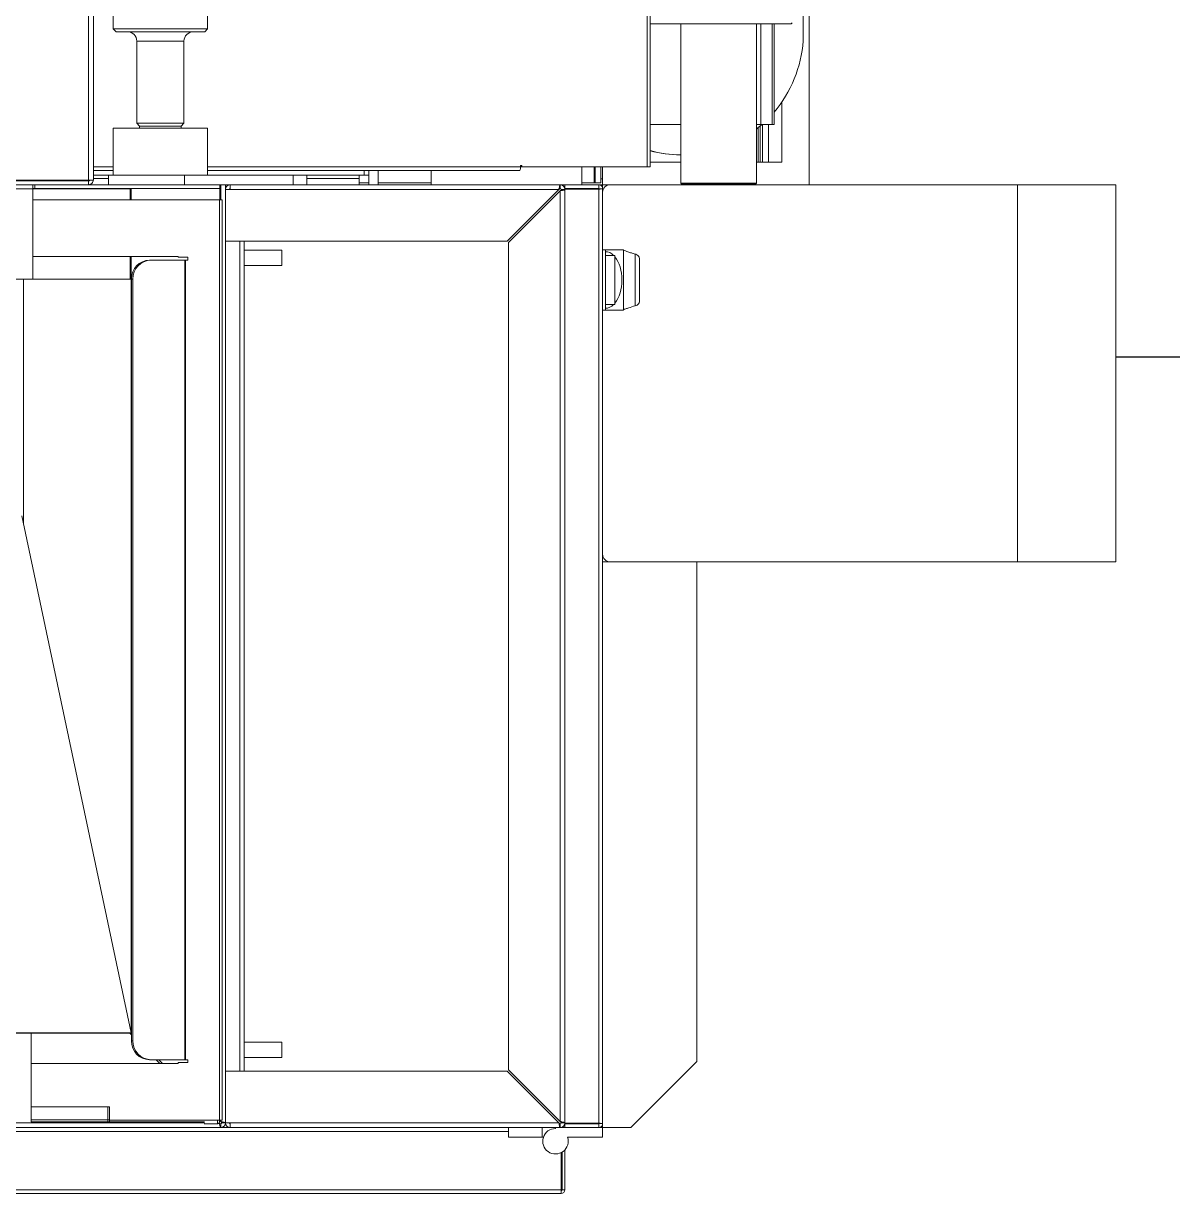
# Model space of a CAD drawing. Header units: millimetres. Extents: x 8553 to 58453, y 11523 to 43612.
# Drawn here: x 50456.1 to 50943.5, y 13649 to 14145.4 of the extents above; entities that cross this region are included whole.
import ezdxf

# ---------------------------------------------------------------- set-up
doc = ezdxf.new("R2010")
doc.units = ezdxf.units.MM
doc.layers.add('tube_steam', color=141, linetype='Continuous')

msp = doc.modelspace()

# ---------------------------------------------------------------- linework, layer by layer
at = {"linetype": 'Continuous', "lineweight": 15}
for p, q in [((50483.751, 14078.84), (50483.751, 16831.874)), ((50485.751, 16831.757), (50485.751, 14078.957)), ((50534.187, 14143.037), (50534.187, 16772.637)), ((50788.899, 15395.707), (50786.76, 14138.008)), ((50494.187, 14282.557), (50494.187, 14143.037)), ((50720.574, 14237.991), (50720.574, 14084.588)), ((50721.83, 14084.588), (50721.83, 14237.991)), ((50789.351, 14076.957), (50789.351, 14192.397)), ((50765.03, 14145.197), (50721.83, 14145.197)), ((50734.951, 14145.197), (50734.951, 14077.597)), ((50781.751, 14145.197), (50765.03, 14145.197)), ((50766.951, 14077.597), (50766.951, 14145.197)), ((50768.834, 14145.197), (50768.834, 14102.557)), ((50773.583, 14145.197), (50773.583, 14102.557)), ((50774.43, 14145.197), (50774.43, 14102.557)), ((50781.751, 14145.197), (50782.151, 14145.597)), ((50494.187, 14143.037), (50495.387, 14141.837)), ((50494.187, 14143.037), (50534.187, 14143.037)), ((50532.987, 14141.837), (50495.387, 14141.837)), ((50532.987, 14141.837), (50534.187, 14143.037)), ((50504.187, 14137.837), (50504.187, 14103.037)), ((50524.187, 14137.837), (50504.187, 14137.837)), ((50524.187, 14103.037), (50524.187, 14137.837)), ((50777.772, 14086.557), (50777.772, 14112.111)), ((50494.187, 14100.957), (50494.187, 14080.957)), ((50494.187, 14100.957), (50494.925, 14100.957)), ((50494.925, 14100.957), (50534.187, 14100.957)), ((50504.187, 14103.037), (50505.387, 14101.837)), ((50504.187, 14103.037), (50524.187, 14103.037)), ((50505.387, 14101.837), (50505.387, 14100.957)), ((50522.987, 14101.837), (50505.387, 14101.837)), ((50522.987, 14101.837), (50524.187, 14103.037)), ((50522.987, 14100.957), (50522.987, 14101.837)), ((50534.187, 14080.957), (50534.187, 14100.957)), ((50721.83, 14102.557), (50734.951, 14102.557)), ((50766.951, 14102.557), (50768.834, 14102.557)), ((50767.769, 14086.557), (50767.769, 14101.211)), ((50768.492, 14086.557), (50768.492, 14101.813)), ((50768.834, 14102.557), (50773.583, 14102.557)), ((50769.538, 14086.557), (50769.538, 14102.557)), ((50772.068, 14086.557), (50772.068, 14102.557)), ((50774.43, 14102.557), (50773.583, 14102.557)), ((50734.71, 14089.64), (50734.951, 14089.64)), ((50485.751, 14084.508), (50494.187, 14084.508)), ((50534.187, 14084.508), (50666.865, 14084.508)), ((50667.456, 14085.108), (50666.865, 14085.108)), ((50666.865, 14085.108), (50666.865, 14084.508)), ((50667.247, 14085.108), (50667.247, 14084.588)), ((50667.247, 14084.588), (50667.456, 14084.588)), ((50667.456, 14084.588), (50667.456, 14085.108)), ((50720.574, 14084.588), (50667.456, 14084.588)), ((50692.951, 14084.588), (50692.951, 14076.957)), ((50698.151, 14084.588), (50698.151, 14077.757)), ((50698.551, 14084.588), (50698.551, 14077.757)), ((50700.951, 14084.588), (50700.951, 14077.757)), ((50701.751, 14084.588), (50701.751, 14076.957)), ((50720.574, 14084.588), (50721.83, 14084.588)), ((50734.951, 14086.557), (50721.83, 14086.557)), ((50767.769, 14086.557), (50766.951, 14086.557)), ((50768.492, 14086.557), (50767.769, 14086.557)), ((50769.538, 14086.557), (50768.492, 14086.557)), ((50772.068, 14086.557), (50769.538, 14086.557)), ((50777.772, 14086.557), (50772.068, 14086.557)), ((50485.751, 14082.988), (50494.187, 14082.988)), ((50485.751, 14080.957), (50492.187, 14080.957)), ((50485.751, 14079.597), (50492.187, 14079.597)), ((50492.187, 14080.957), (50492.187, 14076.957)), ((50492.187, 14080.957), (50524.412, 14080.957)), ((50524.412, 14076.957), (50524.412, 14080.957)), ((50524.412, 14080.957), (50570.462, 14080.957)), ((50534.187, 14082.988), (50666.601, 14082.988)), ((50570.462, 14076.957), (50570.462, 14080.957)), ((50570.462, 14080.957), (50576.242, 14080.957)), ((50576.242, 14076.957), (50576.242, 14080.957)), ((50576.242, 14080.957), (50600.551, 14080.957)), ((50576.242, 14079.597), (50598.551, 14079.597)), ((50598.551, 14080.957), (50598.551, 14079.597)), ((50598.551, 14079.597), (50598.551, 14076.957)), ((50600.551, 14080.957), (50600.551, 14082.988)), ((50600.551, 14080.957), (50602.551, 14080.957)), ((50602.551, 14076.957), (50602.551, 14082.988)), ((50606.551, 14076.957), (50606.551, 14082.988)), ((50628.951, 14082.988), (50628.951, 14076.957)), ((50700.951, 14079.517), (50701.751, 14079.517)), ((49894.151, 14076.957), (50460.151, 14076.957)), ((49894.151, 14075.197), (50460.151, 14075.197)), ((50439.751, 14078.84), (50483.751, 14078.84)), ((50483.751, 14078.557), (50439.751, 14078.557)), ((50460.151, 14076.957), (50460.151, 14075.197)), ((50460.951, 14076.957), (50460.151, 14076.957)), ((50460.151, 14075.357), (50460.951, 14075.357)), ((50460.151, 14036.957), (50460.151, 14075.197)), ((50460.151, 14075.197), (50501.351, 14075.197)), ((50460.951, 14075.357), (50460.951, 14076.957)), ((50539.351, 14076.957), (50460.951, 14076.957)), ((50539.351, 14075.357), (50460.951, 14075.357)), ((50483.751, 14076.957), (50483.751, 14078.557)), ((50501.351, 14075.197), (50501.351, 14075.357)), ((50501.351, 14075.197), (50501.351, 14070.557)), ((50501.751, 14070.557), (50501.751, 14075.357)), ((50539.751, 14076.957), (50539.351, 14076.957)), ((50539.351, 14076.957), (50539.351, 14070.557)), ((50539.751, 14076.957), (50541.751, 14076.957)), ((50539.751, 14076.957), (50539.751, 14070.557)), ((50541.751, 14076.957), (50541.751, 14074.957)), ((50543.751, 14076.957), (50541.751, 14076.957)), ((50541.751, 14074.957), (50541.751, 14052.957)), ((50541.751, 14074.957), (50543.751, 14074.957)), ((50543.751, 14076.957), (50543.751, 14074.957)), ((50543.751, 14076.957), (50683.751, 14076.957)), ((50543.751, 14074.957), (50683.185, 14074.957)), ((50598.551, 14077.757), (50602.551, 14077.757)), ((50606.551, 14077.757), (50628.951, 14077.757)), ((50683.185, 14074.957), (50661.185, 14052.957)), ((50661.751, 14052.392), (50683.751, 14074.392)), ((50683.751, 14075.357), (50683.751, 14076.957)), ((50685.751, 14076.957), (50683.751, 14076.957)), ((50683.751, 14074.392), (50683.751, 13679.523)), ((50684.151, 14074.957), (50685.751, 14074.957)), ((50700.071, 14076.957), (50685.751, 14076.957)), ((50685.751, 14076.957), (50685.751, 14075.357)), ((50700.071, 14075.357), (50685.751, 14075.357)), ((50685.751, 14075.074), (50685.751, 13678.84)), ((50700.071, 14075.074), (50685.751, 14075.074)), ((50692.951, 14077.757), (50698.151, 14077.757)), ((50698.151, 14077.757), (50698.551, 14077.757)), ((50700.951, 14077.757), (50698.551, 14077.757)), ((50700.071, 14076.957), (50701.751, 14076.957)), ((50700.071, 14076.957), (50700.071, 14075.357)), ((50700.071, 14075.074), (50700.071, 13678.84)), ((50700.151, 14075.277), (50701.751, 14075.277)), ((50701.751, 14076.957), (50701.751, 14075.277)), ((50701.751, 14076.957), (50704.951, 14076.957)), ((50701.751, 14075.277), (50701.751, 13678.637)), ((50877.751, 14076.957), (50704.951, 14076.957)), ((50734.951, 14077.597), (50735.351, 14077.197)), ((50758.264, 14077.597), (50734.951, 14077.597)), ((50758.082, 14077.197), (50735.351, 14077.197)), ((50740.951, 14077.197), (50740.951, 14076.957)), ((50766.551, 14077.197), (50758.082, 14077.197)), ((50766.951, 14077.597), (50758.264, 14077.597)), ((50760.951, 14076.957), (50760.951, 14077.197)), ((50766.551, 14077.197), (50766.951, 14077.597)), ((50877.751, 14076.957), (50877.751, 13916.957)), ((50919.351, 14076.957), (50877.751, 14076.957)), ((50919.351, 14076.957), (50919.351, 13916.957)), ((50460.151, 14070.557), (50539.206, 14070.557)), ((50539.206, 14070.557), (50539.206, 13680.157)), ((50539.206, 14070.557), (50540.362, 14070.557)), ((50540.362, 14070.557), (50540.362, 13680.157)), ((50541.751, 14052.957), (50661.185, 14052.957)), ((50541.751, 14052.957), (50541.751, 13700.957)), ((50547.831, 14052.957), (50547.831, 13700.957)), ((50549.751, 14052.957), (50549.751, 13700.957)), ((50661.751, 14052.392), (50661.751, 13701.523)), ((50701.751, 14049.357), (50702.951, 14049.357)), ((50702.951, 14049.357), (50702.951, 14023.757)), ((50702.951, 14049.357), (50710.458, 14049.357)), ((50460.151, 14046.557), (50521.68, 14046.557)), ((50501.351, 14046.557), (50501.351, 14036.957)), ((50501.751, 13717.523), (50501.751, 14046.557)), ((50509.574, 14044.957), (50510.244, 14044.957)), ((50510.244, 14044.957), (50524.495, 14044.957)), ((50521.68, 14046.557), (50521.68, 14046.157)), ((50525.851, 14046.157), (50521.68, 14046.157)), ((50524.495, 14044.957), (50524.495, 13705.757)), ((50524.799, 14044.957), (50524.495, 14044.957)), ((50524.799, 13705.757), (50524.799, 14044.957)), ((50524.799, 14044.957), (50525.851, 14044.957)), ((50525.851, 14044.957), (50525.851, 14046.157)), ((50565.751, 14049.157), (50549.751, 14049.157)), ((50565.751, 14049.157), (50565.751, 14042.757)), ((50706.951, 14046.957), (50702.951, 14046.957)), ((50706.951, 14046.957), (50706.951, 14026.157)), ((50710.551, 14049.197), (50710.551, 14049.168)), ((50710.551, 14023.947), (50710.551, 14049.168)), ((50715.492, 14025.58), (50715.492, 14047.534)), ((50717.43, 14028.006), (50717.43, 14045.109)), ((50549.751, 14042.757), (50565.751, 14042.757)), ((49894.151, 14036.957), (50460.151, 14036.957)), ((50456.1, 13933.017), (50456.1, 14036.957)), ((50501.351, 14036.957), (50460.151, 14036.957)), ((50501.351, 14036.957), (50501.751, 14036.957)), ((50502.561, 14036.957), (50501.892, 14036.957)), ((50501.892, 13713.757), (50501.892, 14036.957)), ((50502.561, 13713.757), (50502.561, 14036.957)), ((50702.951, 14026.157), (50706.951, 14026.157)), ((50701.751, 14023.757), (50702.951, 14023.757)), ((50702.951, 14023.757), (50710.458, 14023.757)), ((50710.551, 14023.947), (50710.551, 14023.917)), ((50455.351, 13936.56), (50501.751, 13717.201)), ((50701.751, 13916.957), (50704.951, 13916.957)), ((50877.751, 13916.957), (50704.951, 13916.957)), ((50741.751, 13916.957), (50741.751, 13704.957)), ((50919.351, 13916.957), (50877.751, 13916.957)), ((50459.351, 13716.957), (49894.316, 13716.957)), ((50208.421, 13717.201), (50501.751, 13717.201)), ((50459.351, 13679.357), (50459.351, 13716.957)), ((50459.351, 13716.957), (50501.185, 13716.957)), ((50501.892, 13716.25), (50501.185, 13716.957)), ((50501.751, 13716.957), (50501.185, 13716.957)), ((50501.751, 13717.523), (50501.892, 13717.382)), ((50501.751, 13717.523), (50501.751, 13716.957)), ((50501.892, 13713.757), (50502.561, 13713.757)), ((50565.751, 13713.157), (50549.751, 13713.157)), ((50565.751, 13713.157), (50565.751, 13706.757)), ((50549.751, 13706.757), (50565.751, 13706.757)), ((50521.68, 13704.157), (50459.351, 13704.157)), ((50510.244, 13705.757), (50509.574, 13705.757)), ((50524.495, 13705.757), (50510.244, 13705.757)), ((50513.985, 13704.157), (50512.385, 13705.757)), ((50513.516, 13705.757), (50515.116, 13704.157)), ((50521.68, 13704.557), (50521.68, 13704.157)), ((50521.68, 13704.557), (50525.851, 13704.557)), ((50524.495, 13705.757), (50524.799, 13705.757)), ((50525.851, 13705.757), (50524.799, 13705.757)), ((50525.851, 13704.557), (50525.851, 13705.757)), ((50741.751, 13704.957), (50713.751, 13676.957)), ((50541.751, 13700.957), (50541.751, 13678.957)), ((50661.185, 13700.957), (50541.751, 13700.957)), ((50661.185, 13700.957), (50683.185, 13678.957)), ((50683.751, 13679.523), (50661.751, 13701.523)), ((50459.351, 13685.757), (50491.893, 13685.757)), ((50491.893, 13685.757), (50491.893, 13680.317)), ((50491.893, 13685.757), (50492.663, 13685.757)), ((50492.663, 13685.757), (50492.663, 13680.317)), ((50539.751, 13676.957), (49855.751, 13676.957)), ((50532.919, 13678.957), (49856.316, 13678.957)), ((50459.351, 13680.317), (50491.893, 13680.317)), ((50532.919, 13679.357), (50459.351, 13679.357)), ((50492.663, 13680.317), (50491.893, 13680.317)), ((50492.594, 13680.157), (50492.594, 13679.357)), ((50492.594, 13680.157), (50528.432, 13680.157)), ((50539.206, 13680.157), (50528.432, 13680.157)), ((50532.793, 13678.557), (50538.387, 13678.557)), ((50538.387, 13678.557), (50538.387, 13680.157)), ((50539.185, 13678.957), (50538.965, 13678.957)), ((50539.045, 13679.097), (50539.185, 13678.957)), ((50539.206, 13680.157), (50540.362, 13680.157)), ((50539.308, 13679.966), (50539.351, 13679.923)), ((50539.351, 13680.157), (50539.351, 13679.923)), ((50539.751, 13679.523), (50539.351, 13679.923)), ((50539.751, 13680.157), (50539.751, 13679.523)), ((50539.751, 13678.557), (50539.751, 13676.957)), ((50543.751, 13676.957), (50539.751, 13676.957)), ((50540.151, 13678.957), (50541.751, 13678.957)), ((50543.751, 13678.957), (50541.751, 13678.957)), ((50543.751, 13678.957), (50543.751, 13676.957)), ((50683.185, 13678.957), (50543.751, 13678.957)), ((50683.751, 13676.957), (50543.751, 13676.957)), ((50661.751, 13676.957), (50661.751, 13672.957)), ((50676.151, 13672.957), (50676.151, 13676.957)), ((50681.751, 13676.957), (50681.751, 13676.557)), ((50683.751, 13678.557), (50683.751, 13676.957)), ((50683.751, 13676.957), (50685.751, 13676.957)), ((50684.151, 13678.957), (50685.751, 13678.957)), ((50700.071, 13678.84), (50685.751, 13678.84)), ((50700.071, 13678.557), (50685.751, 13678.557)), ((50685.751, 13676.957), (50685.751, 13678.557)), ((50700.071, 13676.957), (50685.751, 13676.957)), ((50700.071, 13676.957), (50700.071, 13678.557)), ((50700.071, 13676.957), (50701.751, 13676.957)), ((50700.151, 13678.637), (50701.751, 13678.637)), ((50701.751, 13678.637), (50701.751, 13676.957)), ((50701.751, 13676.957), (50713.751, 13676.957)), ((50701.751, 13676.957), (50701.751, 13672.957)), ((50661.751, 13675.357), (49871.351, 13675.357)), ((50661.751, 13672.957), (50676.151, 13672.957)), ((50676.151, 13672.957), (50676.659, 13672.957)), ((50686.842, 13672.957), (50701.751, 13672.957)), ((50685.751, 13650.557), (50685.751, 13667.53)), ((50684.151, 13666.32), (50684.151, 13650.557)), ((50684.551, 13650.557), (50684.551, 13666.54)), ((49871.351, 13650.557), (50684.151, 13650.557)), ((50684.151, 13648.957), (49871.351, 13648.957)), ((50684.151, 13650.557), (50684.151, 13650.157)), ((50684.151, 13650.157), (50684.151, 13648.957)), ((50684.551, 13650.557), (50685.751, 13650.557))]:
    msp.add_line(p, q, dxfattribs=at)
at = {"linetype": 'Continuous', "lineweight": 15, "flags": 128}
for points in [[(50766.951, 14100.557), (50767.716, 14101.168), (50769.351, 14102.557)], [(50492.663, 13680.317), (50492.665, 13680.286), (50492.669, 13680.256), (50492.676, 13680.228), (50492.686, 13680.204), (50492.698, 13680.184), (50492.711, 13680.169), (50492.725, 13680.16), (50492.74, 13680.157)], [(50538.387, 13678.557), (50538.575, 13678.596), (50538.756, 13678.709), (50538.922, 13678.894), (50539.068, 13679.143), (50539.188, 13679.446), (50539.277, 13679.792), (50539.331, 13680.157)]]:
    msp.add_lwpolyline(points, dxfattribs=at)
at = {"linetype": 'Continuous', "lineweight": 15}
for centre, radius, start, end in [((50500.187, 14137.837), 4, 0, 90), ((50528.187, 14137.837), 4, 90, 180), ((50734.602, 14141.607), 52.282, 319.62265, 356.05302), ((50735.38, 14140.681), 51.042, 254.6045, 269.51767), ((50734.712, 14140.678), 51.039, 255.38038, 269.99785), ((50664.478, 14084.139), 2.415, 331.51839, 8.77946), ((50543.751, 14074.957), 2, 90, 180), ((50543.751, 14074.957), 0.4, 90, 180), ((50683.751, 14074.957), 2, 0, 90), ((50683.751, 14074.957), 0.4, 0, 90), ((50704.951, 14073.757), 3.2, 90, 180), ((50509.736, 14037.113), 7.846, 91.18371, 181.13671), ((50510.406, 14037.113), 7.846, 91.18371, 181.13671), ((50704.951, 13920.157), 3.2, 180, 270), ((50509.736, 13713.602), 7.846, 178.86329, 268.81629), ((50510.406, 13713.602), 7.846, 178.86329, 268.81629), ((50495.147, 13680.293), 3.254, 179.56717, 196.70483), ((50539.751, 13678.957), 2, 270, 0), ((50539.751, 13678.957), 0.4, 270, 0), ((50543.751, 13678.957), 2, 180, 270), ((50543.751, 13678.957), 0.4, 180, 270), ((50683.751, 13678.957), 2, 270, 0), ((50683.751, 13678.957), 0.4, 270, 0), ((50681.751, 13671.157), 5.4, 90, 19.47122), ((50684.151, 13650.557), 0.4, 270, 0), ((50684.151, 13650.557), 1.6, 270, 0)]:
    msp.add_arc(centre, radius, start, end, dxfattribs=at)
for centre, major_axis, start_param, end_param in [((50710.458, 14049.197), (0, 0.16), 4.712389, 6.2831853), ((50702.951, 14036.557), (0, 12), -0.5223148, 0), ((50702.951, 14036.557), (0, -12), 0.6154797, 2.5261129), ((50702.951, 14036.557), (0, -12), 0, 0.5223148), ((50710.458, 14023.917), (0, -0.16), 0, 1.5707963)]:
    msp.add_ellipse(centre, major_axis=major_axis, ratio=0.5773503, start_param=start_param, end_param=end_param, dxfattribs=at)
for points in [[(50485.751, 14078.957), (50485.721, 14078.947), (50485.66, 14078.928), (50485.198, 14078.899), (50484.537, 14078.869), (50484.013, 14078.85), (50483.751, 14078.84)], [(50483.751, 14078.557), (50483.803, 14078.563), (50483.908, 14078.575), (50484.04, 14078.668), (50484.133, 14078.8), (50484.145, 14078.905), (50484.151, 14078.957)], [(50483.751, 14076.957), (50484.013, 14076.987), (50484.537, 14077.047), (50485.198, 14077.51), (50485.66, 14078.171), (50485.721, 14078.695), (50485.751, 14078.957)], [(50683.751, 14075.357), (50683.703, 14075.351), (50683.609, 14075.339), (50683.468, 14075.247), (50683.326, 14075.114), (50683.232, 14075.01), (50683.185, 14074.957)], [(50683.751, 14074.392), (50683.803, 14074.439), (50683.908, 14074.533), (50684.04, 14074.674), (50684.133, 14074.816), (50684.145, 14074.91), (50684.151, 14074.957)], [(50701.751, 14075.277), (50701.725, 14075.497), (50701.675, 14075.938), (50701.286, 14076.493), (50700.731, 14076.881), (50700.291, 14076.932), (50700.071, 14076.957)], [(50700.151, 14075.277), (50700.149, 14075.288), (50700.147, 14075.309), (50700.129, 14075.335), (50700.102, 14075.354), (50700.081, 14075.356), (50700.071, 14075.357)], [(50700.071, 14075.074), (50700.291, 14075.091), (50700.731, 14075.125), (50701.286, 14075.176), (50701.675, 14075.226), (50701.725, 14075.26), (50701.751, 14075.277)], [(50700.071, 14075.074), (50700.081, 14075.091), (50700.102, 14075.125), (50700.129, 14075.176), (50700.147, 14075.226), (50700.149, 14075.26), (50700.151, 14075.277)], [(50539.185, 13678.957), (50539.232, 13678.905), (50539.326, 13678.8), (50539.468, 13678.668), (50539.609, 13678.575), (50539.703, 13678.563), (50539.751, 13678.557)], [(50540.151, 13678.957), (50540.145, 13679.004), (50540.133, 13679.099), (50540.04, 13679.24), (50539.908, 13679.381), (50539.803, 13679.476), (50539.751, 13679.523)], [(50683.185, 13678.957), (50683.232, 13678.905), (50683.326, 13678.8), (50683.468, 13678.668), (50683.609, 13678.575), (50683.703, 13678.563), (50683.751, 13678.557)], [(50684.151, 13678.957), (50684.145, 13679.004), (50684.133, 13679.099), (50684.04, 13679.24), (50683.908, 13679.381), (50683.803, 13679.476), (50683.751, 13679.523)], [(50701.751, 13678.637), (50701.725, 13678.654), (50701.675, 13678.688), (50701.286, 13678.739), (50700.731, 13678.789), (50700.291, 13678.823), (50700.071, 13678.84)], [(50700.151, 13678.637), (50700.149, 13678.654), (50700.147, 13678.688), (50700.129, 13678.739), (50700.102, 13678.789), (50700.081, 13678.823), (50700.071, 13678.84)], [(50700.071, 13676.957), (50700.291, 13676.982), (50700.731, 13677.033), (50701.286, 13677.421), (50701.675, 13677.977), (50701.725, 13678.417), (50701.751, 13678.637)], [(50700.071, 13678.557), (50700.081, 13678.558), (50700.102, 13678.561), (50700.129, 13678.579), (50700.147, 13678.606), (50700.149, 13678.627), (50700.151, 13678.637)]]:
    msp.add_open_spline(points, degree=3, dxfattribs=at)
for points, knots in [([(50683.751, 14076.957), (50683.709, 14076.934), (50683.627, 14076.889), (50683.504, 14076.533), (50683.38, 14076.011), (50683.274, 14075.451), (50683.209, 14075.09), (50683.185, 14074.957)], [0, 0, 0, 0, 0.2181749, 0.4363498, 0.6545151, 0.8726803, 1, 1, 1, 1]), ([(50683.751, 14074.392), (50683.979, 14074.433), (50684.436, 14074.515), (50685.043, 14074.638), (50685.496, 14074.762), (50685.721, 14074.868), (50685.743, 14074.933), (50685.751, 14074.957)], [0, 0, 0, 0, 0.2181749, 0.4363498, 0.6545151, 0.8726803, 1, 1, 1, 1]), ([(50715.492, 14047.534), (50714.959, 14047.684), (50713.88, 14047.988), (50712.11, 14048.632), (50711.152, 14048.961), (50710.551, 14049.168)], [0, 0, 0, 0, 0.2655345, 0.5386687, 1, 1, 1, 1]), ([(50717.43, 14045.109), (50717.396, 14045.499), (50717.334, 14046.194), (50716.752, 14046.978), (50716.069, 14047.371), (50715.594, 14047.505), (50715.492, 14047.534)], [0, 0, 0, 0, 0.3593504, 0.639725, 0.9220511, 1, 1, 1, 1]), ([(50710.551, 14023.947), (50710.868, 14024.05), (50711.512, 14024.26), (50713.083, 14024.858), (50714.549, 14025.297), (50715.492, 14025.58)], [0, 0, 0, 0, 0.2570305, 0.5222537, 1, 1, 1, 1]), ([(50715.492, 14025.58), (50715.792, 14025.681), (50716.392, 14025.882), (50717.053, 14026.472), (50717.388, 14027.195), (50717.418, 14027.776), (50717.43, 14028.006)], [0, 0, 0, 0, 0.2354957, 0.4701003, 0.7910601, 1, 1, 1, 1]), ([(50539.185, 13678.957), (50539.226, 13678.729), (50539.308, 13678.272), (50539.432, 13677.665), (50539.555, 13677.212), (50539.662, 13676.987), (50539.727, 13676.965), (50539.751, 13676.957)], [0, 0, 0, 0, 0.2181749, 0.4363498, 0.6545151, 0.8726803, 1, 1, 1, 1]), ([(50541.751, 13678.957), (50541.728, 13678.998), (50541.682, 13679.081), (50541.326, 13679.204), (50540.804, 13679.328), (50540.244, 13679.434), (50539.883, 13679.499), (50539.751, 13679.523)], [0, 0, 0, 0, 0.2181749, 0.4363498, 0.6545151, 0.8726803, 1, 1, 1, 1]), ([(50683.185, 13678.957), (50683.226, 13678.729), (50683.308, 13678.272), (50683.432, 13677.665), (50683.555, 13677.212), (50683.662, 13676.987), (50683.727, 13676.965), (50683.751, 13676.957)], [0, 0, 0, 0, 0.2181749, 0.4363498, 0.6545151, 0.8726803, 1, 1, 1, 1]), ([(50685.751, 13678.957), (50685.728, 13678.998), (50685.682, 13679.081), (50685.326, 13679.204), (50684.804, 13679.328), (50684.244, 13679.434), (50683.883, 13679.499), (50683.751, 13679.523)], [0, 0, 0, 0, 0.2181749, 0.4363498, 0.6545151, 0.8726803, 1, 1, 1, 1])]:
    msp.add_open_spline(points, degree=3, knots=knots, dxfattribs=at)
at = {"layer": 'tube_steam'}
msp.add_line((52388.431, 14003.844), (50919.351, 14003.844), dxfattribs=at)

doc.saveas('drawing.dxf')
